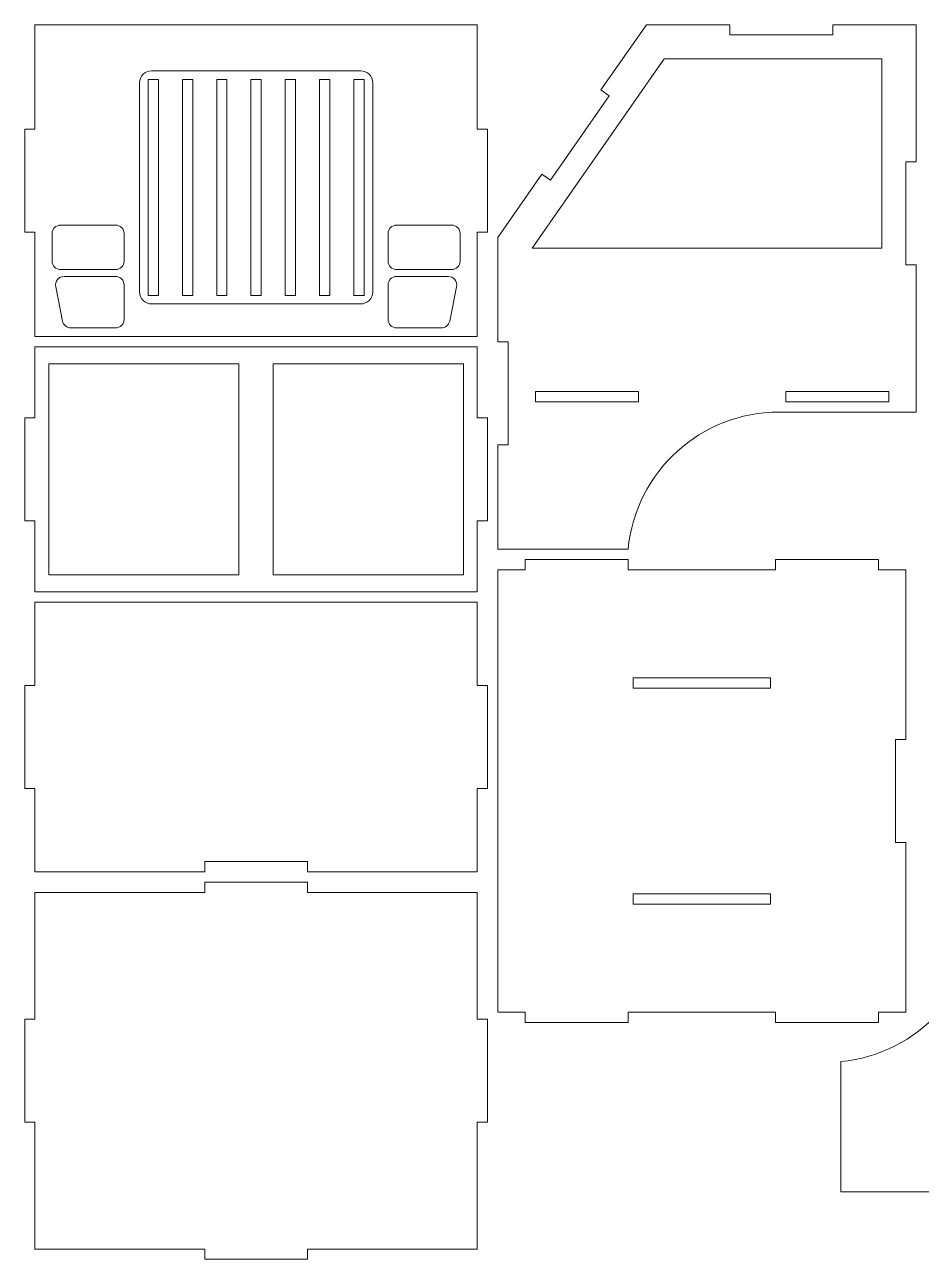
# Model space of a CAD drawing. Header units: millimetres. Extents: x -552 to 552, y -324 to 324.
# Drawn here: x -545.5 to -284, y -41.8 to 318.3 of the extents above; entities that cross this region are included whole.
import ezdxf

# ---------------------------------------------------------------- set-up
doc = ezdxf.new("R2010")
doc.units = ezdxf.units.MM
doc.header["$MEASUREMENT"] = 0
doc.layers.add('Camada 1', color=7, linetype='Continuous')

msp = doc.modelspace()

# ---------------------------------------------------------------- linework, layer by layer
at = {"layer": 'Camada 1', "color": 250, "lineweight": 20}
for points, knots in [([(-545.5473, 287.8521), (-545.5473, 287.8521), (-545.5473, 257.8521), (-545.5473, 257.8521), (-545.5473, 257.8521), (-545.5473, 257.8521), (-542.5473, 257.8521), (-542.5473, 257.8521), (-542.5473, 257.8521), (-542.5473, 257.8521), (-542.5473, 227.3801), (-542.5473, 227.3801), (-542.5473, 227.3801), (-542.5473, 227.3801), (-413.5473, 227.3801), (-413.5473, 227.3801), (-413.5473, 227.3801), (-413.5473, 227.3801), (-413.5473, 257.8521), (-413.5473, 257.8521), (-413.5473, 257.8521), (-413.5473, 257.8521), (-410.5473, 257.8521), (-410.5473, 257.8521), (-410.5473, 257.8521), (-410.5473, 257.8521), (-410.5473, 287.8521), (-410.5473, 287.8521), (-410.5473, 287.8521), (-410.5473, 287.8521), (-413.5473, 287.8521), (-413.5473, 287.8521), (-413.5473, 287.8521), (-413.5473, 287.8521), (-413.5473, 318.3241), (-413.5473, 318.3241), (-413.5473, 318.3241), (-413.5473, 318.3241), (-542.5473, 318.3241), (-542.5473, 318.3241), (-542.5473, 318.3241), (-542.5473, 318.3241), (-542.5473, 287.8521), (-542.5473, 287.8521), (-542.5473, 287.8521), (-542.5473, 287.8521), (-545.5473, 287.8521), (-545.5473, 287.8521)], [0, 0, 0, 0, 0.07692308, 0.07692308, 0.07692308, 0.07692308, 0.15384615, 0.15384615, 0.15384615, 0.15384615, 0.23076923, 0.23076923, 0.23076923, 0.23076923, 0.30769231, 0.30769231, 0.30769231, 0.30769231, 0.38461538, 0.38461538, 0.38461538, 0.38461538, 0.46153846, 0.46153846, 0.46153846, 0.46153846, 0.53846154, 0.53846154, 0.53846154, 0.53846154, 0.61538462, 0.61538462, 0.61538462, 0.61538462, 0.69230769, 0.69230769, 0.69230769, 0.69230769, 0.76923077, 0.76923077, 0.76923077, 0.76923077, 0.84615385, 0.84615385, 0.84615385, 0.84615385, 1, 1, 1, 1]), ([(-309.8769, 315.3241), (-309.8769, 315.3241), (-339.8769, 315.3241), (-339.8769, 315.3241), (-339.8769, 315.3241), (-339.8769, 315.3241), (-339.8769, 318.3241), (-339.8769, 318.3241), (-339.8769, 318.3241), (-339.8769, 318.3241), (-364.2065, 318.3241), (-364.2065, 318.3241), (-364.2065, 318.3241), (-364.2065, 318.3241), (-377.5005, 299.2896), (-377.5005, 299.2896), (-377.5005, 299.2896), (-377.5005, 299.2896), (-375.0409, 297.5719), (-375.0409, 297.5719), (-375.0409, 297.5719), (-375.0409, 297.5719), (-392.2186, 272.9766), (-392.2186, 272.9766), (-392.2186, 272.9766), (-392.2186, 272.9766), (-394.6781, 274.6943), (-394.6781, 274.6943), (-394.6781, 274.6943), (-394.6781, 274.6943), (-407.5473, 256.268), (-407.5473, 256.268), (-407.5473, 256.268), (-407.5473, 256.268), (-407.5473, 225.7961), (-407.5473, 225.7961), (-407.5473, 225.7961), (-407.5473, 225.7961), (-404.5473, 225.7961), (-404.5473, 225.7961), (-404.5473, 225.7961), (-404.5473, 225.7961), (-404.5473, 195.7961), (-404.5473, 195.7961), (-404.5473, 195.7961), (-404.5473, 195.7961), (-407.5473, 195.7961), (-407.5473, 195.7961), (-407.5473, 195.7961), (-407.5473, 195.7961), (-407.5473, 165.3241), (-407.5473, 165.3241), (-407.5473, 165.3241), (-407.5473, 165.3241), (-369.5473, 165.3241), (-369.5473, 165.3241), (-369.5473, 165.3241), (-367.3823, 188.005), (-348.3313, 205.3241), (-325.5473, 205.3241), (-325.5473, 205.3241), (-325.5473, 205.3241), (-285.5473, 205.3241), (-285.5473, 205.3241), (-285.5473, 205.3241), (-285.5473, 205.3241), (-285.5473, 248.3241), (-285.5473, 248.3241), (-285.5473, 248.3241), (-285.5473, 248.3241), (-288.5473, 248.3241), (-288.5473, 248.3241), (-288.5473, 248.3241), (-288.5473, 248.3241), (-288.5473, 278.3241), (-288.5473, 278.3241), (-288.5473, 278.3241), (-288.5473, 278.3241), (-285.5473, 278.3241), (-285.5473, 278.3241), (-285.5473, 278.3241), (-285.5473, 278.3241), (-285.5473, 318.3241), (-285.5473, 318.3241), (-285.5473, 318.3241), (-285.5473, 318.3241), (-309.8769, 318.3241), (-309.8769, 318.3241), (-309.8769, 318.3241), (-309.8769, 318.3241), (-309.8769, 315.3241), (-309.8769, 315.3241)], [0, 0, 0, 0, 0.04166667, 0.04166667, 0.04166667, 0.04166667, 0.08333333, 0.08333333, 0.08333333, 0.08333333, 0.125, 0.125, 0.125, 0.125, 0.16666667, 0.16666667, 0.16666667, 0.16666667, 0.20833333, 0.20833333, 0.20833333, 0.20833333, 0.25, 0.25, 0.25, 0.25, 0.29166667, 0.29166667, 0.29166667, 0.29166667, 0.33333333, 0.33333333, 0.33333333, 0.33333333, 0.375, 0.375, 0.375, 0.375, 0.41666667, 0.41666667, 0.41666667, 0.41666667, 0.45833333, 0.45833333, 0.45833333, 0.45833333, 0.5, 0.5, 0.5, 0.5, 0.54166667, 0.54166667, 0.54166667, 0.54166667, 0.58333333, 0.58333333, 0.58333333, 0.58333333, 0.625, 0.625, 0.625, 0.625, 0.66666667, 0.66666667, 0.66666667, 0.66666667, 0.70833333, 0.70833333, 0.70833333, 0.70833333, 0.75, 0.75, 0.75, 0.75, 0.79166667, 0.79166667, 0.79166667, 0.79166667, 0.83333333, 0.83333333, 0.83333333, 0.83333333, 0.875, 0.875, 0.875, 0.875, 0.91666667, 0.91666667, 0.91666667, 0.91666667, 1, 1, 1, 1]), ([(-295.5473, 253.1216), (-295.5473, 253.1216), (-397.5473, 253.1216), (-397.5473, 253.1216), (-397.5473, 253.1216), (-397.5473, 253.1216), (-358.9932, 308.3241), (-358.9932, 308.3241), (-358.9932, 308.3241), (-358.9932, 308.3241), (-295.5473, 308.3241), (-295.5473, 308.3241), (-295.5473, 308.3241), (-295.5473, 308.3241), (-295.5473, 253.1216), (-295.5473, 253.1216)], [0, 0, 0, 0, 0.2, 0.2, 0.2, 0.2, 0.4, 0.4, 0.4, 0.4, 0.6, 0.6, 0.6, 0.6, 1, 1, 1, 1]), ([(-506.5473, 302.3801), (-506.5473, 302.3801), (-506.5473, 239.3801), (-506.5473, 239.3801), (-506.5473, 239.3801), (-506.5473, 239.3801), (-509.5473, 239.3801), (-509.5473, 239.3801), (-509.5473, 239.3801), (-509.5473, 239.3801), (-509.5473, 302.3801), (-509.5473, 302.3801), (-509.5473, 302.3801), (-509.5473, 302.3801), (-506.5473, 302.3801), (-506.5473, 302.3801)], [0, 0, 0, 0, 0.2, 0.2, 0.2, 0.2, 0.4, 0.4, 0.4, 0.4, 0.6, 0.6, 0.6, 0.6, 1, 1, 1, 1]), ([(-499.5473, 239.3801), (-499.5473, 239.3801), (-499.5473, 302.3801), (-499.5473, 302.3801), (-499.5473, 302.3801), (-499.5473, 302.3801), (-496.5473, 302.3801), (-496.5473, 302.3801), (-496.5473, 302.3801), (-496.5473, 302.3801), (-496.5473, 239.3801), (-496.5473, 239.3801), (-496.5473, 239.3801), (-496.5473, 239.3801), (-499.5473, 239.3801), (-499.5473, 239.3801)], [0, 0, 0, 0, 0.2, 0.2, 0.2, 0.2, 0.4, 0.4, 0.4, 0.4, 0.6, 0.6, 0.6, 0.6, 1, 1, 1, 1]), ([(-489.5473, 239.3801), (-489.5473, 239.3801), (-489.5473, 302.3801), (-489.5473, 302.3801), (-489.5473, 302.3801), (-489.5473, 302.3801), (-486.5473, 302.3801), (-486.5473, 302.3801), (-486.5473, 302.3801), (-486.5473, 302.3801), (-486.5473, 239.3801), (-486.5473, 239.3801), (-486.5473, 239.3801), (-486.5473, 239.3801), (-489.5473, 239.3801), (-489.5473, 239.3801)], [0, 0, 0, 0, 0.2, 0.2, 0.2, 0.2, 0.4, 0.4, 0.4, 0.4, 0.6, 0.6, 0.6, 0.6, 1, 1, 1, 1]), ([(-479.5473, 239.3801), (-479.5473, 239.3801), (-479.5473, 302.3801), (-479.5473, 302.3801), (-479.5473, 302.3801), (-479.5473, 302.3801), (-476.5473, 302.3801), (-476.5473, 302.3801), (-476.5473, 302.3801), (-476.5473, 302.3801), (-476.5473, 239.3801), (-476.5473, 239.3801), (-476.5473, 239.3801), (-476.5473, 239.3801), (-479.5473, 239.3801), (-479.5473, 239.3801)], [0, 0, 0, 0, 0.2, 0.2, 0.2, 0.2, 0.4, 0.4, 0.4, 0.4, 0.6, 0.6, 0.6, 0.6, 1, 1, 1, 1]), ([(-469.5473, 239.3801), (-469.5473, 239.3801), (-469.5473, 302.3801), (-469.5473, 302.3801), (-469.5473, 302.3801), (-469.5473, 302.3801), (-466.5473, 302.3801), (-466.5473, 302.3801), (-466.5473, 302.3801), (-466.5473, 302.3801), (-466.5473, 239.3801), (-466.5473, 239.3801), (-466.5473, 239.3801), (-466.5473, 239.3801), (-469.5473, 239.3801), (-469.5473, 239.3801)], [0, 0, 0, 0, 0.2, 0.2, 0.2, 0.2, 0.4, 0.4, 0.4, 0.4, 0.6, 0.6, 0.6, 0.6, 1, 1, 1, 1]), ([(-459.5473, 239.3801), (-459.5473, 239.3801), (-459.5473, 302.3801), (-459.5473, 302.3801), (-459.5473, 302.3801), (-459.5473, 302.3801), (-456.5473, 302.3801), (-456.5473, 302.3801), (-456.5473, 302.3801), (-456.5473, 302.3801), (-456.5473, 239.3801), (-456.5473, 239.3801), (-456.5473, 239.3801), (-456.5473, 239.3801), (-459.5473, 239.3801), (-459.5473, 239.3801)], [0, 0, 0, 0, 0.2, 0.2, 0.2, 0.2, 0.4, 0.4, 0.4, 0.4, 0.6, 0.6, 0.6, 0.6, 1, 1, 1, 1]), ([(-449.5473, 239.3801), (-449.5473, 239.3801), (-449.5473, 302.3801), (-449.5473, 302.3801), (-449.5473, 302.3801), (-449.5473, 302.3801), (-446.5473, 302.3801), (-446.5473, 302.3801), (-446.5473, 302.3801), (-446.5473, 302.3801), (-446.5473, 239.3801), (-446.5473, 239.3801), (-446.5473, 239.3801), (-446.5473, 239.3801), (-449.5473, 239.3801), (-449.5473, 239.3801)], [0, 0, 0, 0, 0.2, 0.2, 0.2, 0.2, 0.4, 0.4, 0.4, 0.4, 0.6, 0.6, 0.6, 0.6, 1, 1, 1, 1]), ([(-413.5473, 152.8647), (-413.5473, 152.8647), (-413.5473, 173.6224), (-413.5473, 173.6224), (-413.5473, 173.6224), (-413.5473, 173.6224), (-410.5473, 173.6224), (-410.5473, 173.6224), (-410.5473, 173.6224), (-410.5473, 173.6224), (-410.5473, 203.6224), (-410.5473, 203.6224), (-410.5473, 203.6224), (-410.5473, 203.6224), (-413.5473, 203.6224), (-413.5473, 203.6224), (-413.5473, 203.6224), (-413.5473, 203.6224), (-413.5473, 224.3801), (-413.5473, 224.3801), (-413.5473, 224.3801), (-413.5473, 224.3801), (-542.5473, 224.3801), (-542.5473, 224.3801), (-542.5473, 224.3801), (-542.5473, 224.3801), (-542.5473, 203.6224), (-542.5473, 203.6224), (-542.5473, 203.6224), (-542.5473, 203.6224), (-545.5473, 203.6224), (-545.5473, 203.6224), (-545.5473, 203.6224), (-545.5473, 203.6224), (-545.5473, 173.6224), (-545.5473, 173.6224), (-545.5473, 173.6224), (-545.5473, 173.6224), (-542.5473, 173.6224), (-542.5473, 173.6224), (-542.5473, 173.6224), (-542.5473, 173.6224), (-542.5473, 152.8647), (-542.5473, 152.8647), (-542.5473, 152.8647), (-542.5473, 152.8647), (-413.5473, 152.8647), (-413.5473, 152.8647)], [0, 0, 0, 0, 0.07692308, 0.07692308, 0.07692308, 0.07692308, 0.15384615, 0.15384615, 0.15384615, 0.15384615, 0.23076923, 0.23076923, 0.23076923, 0.23076923, 0.30769231, 0.30769231, 0.30769231, 0.30769231, 0.38461538, 0.38461538, 0.38461538, 0.38461538, 0.46153846, 0.46153846, 0.46153846, 0.46153846, 0.53846154, 0.53846154, 0.53846154, 0.53846154, 0.61538462, 0.61538462, 0.61538462, 0.61538462, 0.69230769, 0.69230769, 0.69230769, 0.69230769, 0.76923077, 0.76923077, 0.76923077, 0.76923077, 0.84615385, 0.84615385, 0.84615385, 0.84615385, 1, 1, 1, 1]), ([(-483.0473, 219.3801), (-483.0473, 219.3801), (-483.0473, 157.8647), (-483.0473, 157.8647), (-483.0473, 157.8647), (-483.0473, 157.8647), (-538.5473, 157.8647), (-538.5473, 157.8647), (-538.5473, 157.8647), (-538.5473, 157.8647), (-538.5473, 219.3801), (-538.5473, 219.3801), (-538.5473, 219.3801), (-538.5473, 219.3801), (-483.0473, 219.3801), (-483.0473, 219.3801)], [0, 0, 0, 0, 0.2, 0.2, 0.2, 0.2, 0.4, 0.4, 0.4, 0.4, 0.6, 0.6, 0.6, 0.6, 1, 1, 1, 1]), ([(-473.0473, 157.8647), (-473.0473, 157.8647), (-473.0473, 219.3801), (-473.0473, 219.3801), (-473.0473, 219.3801), (-473.0473, 219.3801), (-417.5473, 219.3801), (-417.5473, 219.3801), (-417.5473, 219.3801), (-417.5473, 219.3801), (-417.5473, 157.8647), (-417.5473, 157.8647), (-417.5473, 157.8647), (-417.5473, 157.8647), (-473.0473, 157.8647), (-473.0473, 157.8647)], [0, 0, 0, 0, 0.2, 0.2, 0.2, 0.2, 0.4, 0.4, 0.4, 0.4, 0.6, 0.6, 0.6, 0.6, 1, 1, 1, 1]), ([(-396.5473, 211.3241), (-396.5473, 211.3241), (-366.5473, 211.3241), (-366.5473, 211.3241), (-366.5473, 211.3241), (-366.5473, 211.3241), (-366.5473, 208.3241), (-366.5473, 208.3241), (-366.5473, 208.3241), (-366.5473, 208.3241), (-396.5473, 208.3241), (-396.5473, 208.3241), (-396.5473, 208.3241), (-396.5473, 208.3241), (-396.5473, 211.3241), (-396.5473, 211.3241)], [0, 0, 0, 0, 0.2, 0.2, 0.2, 0.2, 0.4, 0.4, 0.4, 0.4, 0.6, 0.6, 0.6, 0.6, 1, 1, 1, 1]), ([(-323.5473, 211.3241), (-323.5473, 211.3241), (-293.5473, 211.3241), (-293.5473, 211.3241), (-293.5473, 211.3241), (-293.5473, 211.3241), (-293.5473, 208.3241), (-293.5473, 208.3241), (-293.5473, 208.3241), (-293.5473, 208.3241), (-323.5473, 208.3241), (-323.5473, 208.3241), (-323.5473, 208.3241), (-323.5473, 208.3241), (-323.5473, 211.3241), (-323.5473, 211.3241)], [0, 0, 0, 0, 0.2, 0.2, 0.2, 0.2, 0.4, 0.4, 0.4, 0.4, 0.6, 0.6, 0.6, 0.6, 1, 1, 1, 1]), ([(-296.5473, 30.3241), (-296.5473, 30.3241), (-288.5473, 30.3241), (-288.5473, 30.3241), (-288.5473, 30.3241), (-288.5473, 30.3241), (-288.5473, 79.8241), (-288.5473, 79.8241), (-288.5473, 79.8241), (-288.5473, 79.8241), (-291.5473, 79.8241), (-291.5473, 79.8241), (-291.5473, 79.8241), (-291.5473, 79.8241), (-291.5473, 109.8241), (-291.5473, 109.8241), (-291.5473, 109.8241), (-291.5473, 109.8241), (-288.5473, 109.8241), (-288.5473, 109.8241), (-288.5473, 109.8241), (-288.5473, 109.8241), (-288.5473, 159.3241), (-288.5473, 159.3241), (-288.5473, 159.3241), (-288.5473, 159.3241), (-296.5473, 159.3241), (-296.5473, 159.3241), (-296.5473, 159.3241), (-296.5473, 159.3241), (-296.5473, 162.3241), (-296.5473, 162.3241), (-296.5473, 162.3241), (-296.5473, 162.3241), (-326.5473, 162.3241), (-326.5473, 162.3241), (-326.5473, 162.3241), (-326.5473, 162.3241), (-326.5473, 159.3241), (-326.5473, 159.3241), (-326.5473, 159.3241), (-326.5473, 159.3241), (-369.5473, 159.3241), (-369.5473, 159.3241), (-369.5473, 159.3241), (-369.5473, 159.3241), (-369.5473, 162.3241), (-369.5473, 162.3241), (-369.5473, 162.3241), (-369.5473, 162.3241), (-399.5473, 162.3241), (-399.5473, 162.3241), (-399.5473, 162.3241), (-399.5473, 162.3241), (-399.5473, 159.3241), (-399.5473, 159.3241), (-399.5473, 159.3241), (-399.5473, 159.3241), (-407.5473, 159.3241), (-407.5473, 159.3241), (-407.5473, 159.3241), (-407.5473, 159.3241), (-407.5473, 30.3241), (-407.5473, 30.3241), (-407.5473, 30.3241), (-407.5473, 30.3241), (-399.5473, 30.3241), (-399.5473, 30.3241), (-399.5473, 30.3241), (-399.5473, 30.3241), (-399.5473, 27.3241), (-399.5473, 27.3241), (-399.5473, 27.3241), (-399.5473, 27.3241), (-369.5473, 27.3241), (-369.5473, 27.3241), (-369.5473, 27.3241), (-369.5473, 27.3241), (-369.5473, 30.3241), (-369.5473, 30.3241), (-369.5473, 30.3241), (-369.5473, 30.3241), (-326.5473, 30.3241), (-326.5473, 30.3241), (-326.5473, 30.3241), (-326.5473, 30.3241), (-326.5473, 27.3241), (-326.5473, 27.3241), (-326.5473, 27.3241), (-326.5473, 27.3241), (-296.5473, 27.3241), (-296.5473, 27.3241), (-296.5473, 27.3241), (-296.5473, 27.3241), (-296.5473, 30.3241), (-296.5473, 30.3241)], [0, 0, 0, 0, 0.04, 0.04, 0.04, 0.04, 0.08, 0.08, 0.08, 0.08, 0.12, 0.12, 0.12, 0.12, 0.16, 0.16, 0.16, 0.16, 0.2, 0.2, 0.2, 0.2, 0.24, 0.24, 0.24, 0.24, 0.28, 0.28, 0.28, 0.28, 0.32, 0.32, 0.32, 0.32, 0.36, 0.36, 0.36, 0.36, 0.4, 0.4, 0.4, 0.4, 0.44, 0.44, 0.44, 0.44, 0.48, 0.48, 0.48, 0.48, 0.52, 0.52, 0.52, 0.52, 0.56, 0.56, 0.56, 0.56, 0.6, 0.6, 0.6, 0.6, 0.64, 0.64, 0.64, 0.64, 0.68, 0.68, 0.68, 0.68, 0.72, 0.72, 0.72, 0.72, 0.76, 0.76, 0.76, 0.76, 0.8, 0.8, 0.8, 0.8, 0.84, 0.84, 0.84, 0.84, 0.88, 0.88, 0.88, 0.88, 0.92, 0.92, 0.92, 0.92, 1, 1, 1, 1]), ([(-413.5473, 149.8647), (-413.5473, 149.8647), (-542.5473, 149.8647), (-542.5473, 149.8647), (-542.5473, 149.8647), (-542.5473, 149.8647), (-542.5473, 125.5351), (-542.5473, 125.5351), (-542.5473, 125.5351), (-542.5473, 125.5351), (-545.5473, 125.5351), (-545.5473, 125.5351), (-545.5473, 125.5351), (-545.5473, 125.5351), (-545.5473, 95.5351), (-545.5473, 95.5351), (-545.5473, 95.5351), (-545.5473, 95.5351), (-542.5473, 95.5351), (-542.5473, 95.5351), (-542.5473, 95.5351), (-542.5473, 95.5351), (-542.5473, 71.2055), (-542.5473, 71.2055), (-542.5473, 71.2055), (-542.5473, 71.2055), (-493.0473, 71.2055), (-493.0473, 71.2055), (-493.0473, 71.2055), (-493.0473, 71.2055), (-493.0473, 74.2055), (-493.0473, 74.2055), (-493.0473, 74.2055), (-493.0473, 74.2055), (-463.0473, 74.2055), (-463.0473, 74.2055), (-463.0473, 74.2055), (-463.0473, 74.2055), (-463.0473, 71.2055), (-463.0473, 71.2055), (-463.0473, 71.2055), (-463.0473, 71.2055), (-413.5473, 71.2055), (-413.5473, 71.2055), (-413.5473, 71.2055), (-413.5473, 71.2055), (-413.5473, 95.5351), (-413.5473, 95.5351), (-413.5473, 95.5351), (-413.5473, 95.5351), (-410.5473, 95.5351), (-410.5473, 95.5351), (-410.5473, 95.5351), (-410.5473, 95.5351), (-410.5473, 125.5351), (-410.5473, 125.5351), (-410.5473, 125.5351), (-410.5473, 125.5351), (-413.5473, 125.5351), (-413.5473, 125.5351), (-413.5473, 125.5351), (-413.5473, 125.5351), (-413.5473, 149.8647), (-413.5473, 149.8647)], [0, 0, 0, 0, 0.05882353, 0.05882353, 0.05882353, 0.05882353, 0.11764706, 0.11764706, 0.11764706, 0.11764706, 0.17647059, 0.17647059, 0.17647059, 0.17647059, 0.23529412, 0.23529412, 0.23529412, 0.23529412, 0.29411765, 0.29411765, 0.29411765, 0.29411765, 0.35294118, 0.35294118, 0.35294118, 0.35294118, 0.41176471, 0.41176471, 0.41176471, 0.41176471, 0.47058824, 0.47058824, 0.47058824, 0.47058824, 0.52941176, 0.52941176, 0.52941176, 0.52941176, 0.58823529, 0.58823529, 0.58823529, 0.58823529, 0.64705882, 0.64705882, 0.64705882, 0.64705882, 0.70588235, 0.70588235, 0.70588235, 0.70588235, 0.76470588, 0.76470588, 0.76470588, 0.76470588, 0.82352941, 0.82352941, 0.82352941, 0.82352941, 0.88235294, 0.88235294, 0.88235294, 0.88235294, 1, 1, 1, 1]), ([(-328.0473, 124.8241), (-328.0473, 124.8241), (-368.0473, 124.8241), (-368.0473, 124.8241), (-368.0473, 124.8241), (-368.0473, 124.8241), (-368.0473, 127.8241), (-368.0473, 127.8241), (-368.0473, 127.8241), (-368.0473, 127.8241), (-328.0473, 127.8241), (-328.0473, 127.8241), (-328.0473, 127.8241), (-328.0473, 127.8241), (-328.0473, 124.8241), (-328.0473, 124.8241)], [0, 0, 0, 0, 0.2, 0.2, 0.2, 0.2, 0.4, 0.4, 0.4, 0.4, 0.6, 0.6, 0.6, 0.6, 1, 1, 1, 1]), ([(-157.5236, 75.5478), (-157.5236, 75.5478), (-157.5236, 45.5478), (-157.5236, 45.5478), (-157.5236, 45.5478), (-157.5236, 45.5478), (-154.5236, 45.5478), (-154.5236, 45.5478), (-154.5236, 45.5478), (-154.5236, 45.5478), (-154.5236, 21.2182), (-154.5236, 21.2182), (-154.5236, 21.2182), (-154.5236, 21.2182), (-173.5581, 7.9242), (-173.5581, 7.9242), (-173.5581, 7.9242), (-173.5581, 7.9242), (-175.2758, 10.3838), (-175.2758, 10.3838), (-175.2758, 10.3838), (-175.2758, 10.3838), (-199.8711, -6.7939), (-199.8711, -6.7939), (-199.8711, -6.7939), (-199.8711, -6.7939), (-198.1534, -9.2534), (-198.1534, -9.2534), (-198.1534, -9.2534), (-198.1534, -9.2534), (-216.5797, -22.1226), (-216.5797, -22.1226), (-216.5797, -22.1226), (-216.5797, -22.1226), (-247.0516, -22.1226), (-247.0516, -22.1226), (-247.0516, -22.1226), (-247.0516, -22.1226), (-247.0516, -19.1226), (-247.0516, -19.1226), (-247.0516, -19.1226), (-247.0516, -19.1226), (-277.0516, -19.1226), (-277.0516, -19.1226), (-277.0516, -19.1226), (-277.0516, -19.1226), (-277.0516, -22.1226), (-277.0516, -22.1226), (-277.0516, -22.1226), (-277.0516, -22.1226), (-307.5236, -22.1226), (-307.5236, -22.1226), (-307.5236, -22.1226), (-307.5236, -22.1226), (-307.5236, 15.8774), (-307.5236, 15.8774), (-307.5236, 15.8774), (-284.8427, 18.0424), (-267.5236, 37.0934), (-267.5236, 59.8774), (-267.5236, 59.8774), (-267.5236, 59.8774), (-267.5236, 99.8774), (-267.5236, 99.8774), (-267.5236, 99.8774), (-267.5236, 99.8774), (-224.5236, 99.8774), (-224.5236, 99.8774), (-224.5236, 99.8774), (-224.5236, 99.8774), (-224.5236, 96.8774), (-224.5236, 96.8774), (-224.5236, 96.8774), (-224.5236, 96.8774), (-194.5236, 96.8774), (-194.5236, 96.8774), (-194.5236, 96.8774), (-194.5236, 96.8774), (-194.5236, 99.8774), (-194.5236, 99.8774), (-194.5236, 99.8774), (-194.5236, 99.8774), (-154.5236, 99.8774), (-154.5236, 99.8774), (-154.5236, 99.8774), (-154.5236, 99.8774), (-154.5236, 75.5478), (-154.5236, 75.5478), (-154.5236, 75.5478), (-154.5236, 75.5478), (-157.5236, 75.5478), (-157.5236, 75.5478)], [0, 0, 0, 0, 0.04166667, 0.04166667, 0.04166667, 0.04166667, 0.08333333, 0.08333333, 0.08333333, 0.08333333, 0.125, 0.125, 0.125, 0.125, 0.16666667, 0.16666667, 0.16666667, 0.16666667, 0.20833333, 0.20833333, 0.20833333, 0.20833333, 0.25, 0.25, 0.25, 0.25, 0.29166667, 0.29166667, 0.29166667, 0.29166667, 0.33333333, 0.33333333, 0.33333333, 0.33333333, 0.375, 0.375, 0.375, 0.375, 0.41666667, 0.41666667, 0.41666667, 0.41666667, 0.45833333, 0.45833333, 0.45833333, 0.45833333, 0.5, 0.5, 0.5, 0.5, 0.54166667, 0.54166667, 0.54166667, 0.54166667, 0.58333333, 0.58333333, 0.58333333, 0.58333333, 0.625, 0.625, 0.625, 0.625, 0.66666667, 0.66666667, 0.66666667, 0.66666667, 0.70833333, 0.70833333, 0.70833333, 0.70833333, 0.75, 0.75, 0.75, 0.75, 0.79166667, 0.79166667, 0.79166667, 0.79166667, 0.83333333, 0.83333333, 0.83333333, 0.83333333, 0.875, 0.875, 0.875, 0.875, 0.91666667, 0.91666667, 0.91666667, 0.91666667, 1, 1, 1, 1]), ([(-413.5473, 65.2055), (-413.5473, 65.2055), (-463.0473, 65.2055), (-463.0473, 65.2055), (-463.0473, 65.2055), (-463.0473, 65.2055), (-463.0473, 68.2055), (-463.0473, 68.2055), (-463.0473, 68.2055), (-463.0473, 68.2055), (-493.0473, 68.2055), (-493.0473, 68.2055), (-493.0473, 68.2055), (-493.0473, 68.2055), (-493.0473, 65.2055), (-493.0473, 65.2055), (-493.0473, 65.2055), (-493.0473, 65.2055), (-542.5473, 65.2055), (-542.5473, 65.2055), (-542.5473, 65.2055), (-542.5473, 65.2055), (-542.5473, 28.2055), (-542.5473, 28.2055), (-542.5473, 28.2055), (-542.5473, 28.2055), (-545.5473, 28.2055), (-545.5473, 28.2055), (-545.5473, 28.2055), (-545.5473, 28.2055), (-545.5473, -1.7945), (-545.5473, -1.7945), (-545.5473, -1.7945), (-545.5473, -1.7945), (-542.5473, -1.7945), (-542.5473, -1.7945), (-542.5473, -1.7945), (-542.5473, -1.7945), (-542.5473, -38.7945), (-542.5473, -38.7945), (-542.5473, -38.7945), (-542.5473, -38.7945), (-493.0473, -38.7945), (-493.0473, -38.7945), (-493.0473, -38.7945), (-493.0473, -38.7945), (-493.0473, -41.7945), (-493.0473, -41.7945), (-493.0473, -41.7945), (-493.0473, -41.7945), (-463.0473, -41.7945), (-463.0473, -41.7945), (-463.0473, -41.7945), (-463.0473, -41.7945), (-463.0473, -38.7945), (-463.0473, -38.7945), (-463.0473, -38.7945), (-463.0473, -38.7945), (-413.5473, -38.7945), (-413.5473, -38.7945), (-413.5473, -38.7945), (-413.5473, -38.7945), (-413.5473, -1.7945), (-413.5473, -1.7945), (-413.5473, -1.7945), (-413.5473, -1.7945), (-410.5473, -1.7945), (-410.5473, -1.7945), (-410.5473, -1.7945), (-410.5473, -1.7945), (-410.5473, 28.2055), (-410.5473, 28.2055), (-410.5473, 28.2055), (-410.5473, 28.2055), (-413.5473, 28.2055), (-413.5473, 28.2055), (-413.5473, 28.2055), (-413.5473, 28.2055), (-413.5473, 65.2055), (-413.5473, 65.2055)], [0, 0, 0, 0, 0.04761905, 0.04761905, 0.04761905, 0.04761905, 0.0952381, 0.0952381, 0.0952381, 0.0952381, 0.14285714, 0.14285714, 0.14285714, 0.14285714, 0.19047619, 0.19047619, 0.19047619, 0.19047619, 0.23809524, 0.23809524, 0.23809524, 0.23809524, 0.28571429, 0.28571429, 0.28571429, 0.28571429, 0.33333333, 0.33333333, 0.33333333, 0.33333333, 0.38095238, 0.38095238, 0.38095238, 0.38095238, 0.42857143, 0.42857143, 0.42857143, 0.42857143, 0.47619048, 0.47619048, 0.47619048, 0.47619048, 0.52380952, 0.52380952, 0.52380952, 0.52380952, 0.57142857, 0.57142857, 0.57142857, 0.57142857, 0.61904762, 0.61904762, 0.61904762, 0.61904762, 0.66666667, 0.66666667, 0.66666667, 0.66666667, 0.71428571, 0.71428571, 0.71428571, 0.71428571, 0.76190476, 0.76190476, 0.76190476, 0.76190476, 0.80952381, 0.80952381, 0.80952381, 0.80952381, 0.85714286, 0.85714286, 0.85714286, 0.85714286, 0.9047619, 0.9047619, 0.9047619, 0.9047619, 1, 1, 1, 1]), ([(-368.0473, 64.8241), (-368.0473, 64.8241), (-328.0473, 64.8241), (-328.0473, 64.8241), (-328.0473, 64.8241), (-328.0473, 64.8241), (-328.0473, 61.8241), (-328.0473, 61.8241), (-328.0473, 61.8241), (-328.0473, 61.8241), (-368.0473, 61.8241), (-368.0473, 61.8241), (-368.0473, 61.8241), (-368.0473, 61.8241), (-368.0473, 64.8241), (-368.0473, 64.8241)], [0, 0, 0, 0, 0.2, 0.2, 0.2, 0.2, 0.4, 0.4, 0.4, 0.4, 0.6, 0.6, 0.6, 0.6, 1, 1, 1, 1])]:
    msp.add_open_spline(points, degree=3, knots=knots, dxfattribs=at)
at = {"layer": 'Camada 1', "color": 240, "lineweight": 20}
for points, knots in [([(-512.0473, 240.3801), (-512.0473, 240.3801), (-512.0473, 301.3802), (-512.0473, 301.3802), (-512.0473, 301.3802), (-512.0473, 303.3132), (-510.4803, 304.8801), (-508.5473, 304.8801), (-508.5473, 304.8801), (-508.5473, 304.8801), (-447.5473, 304.8801), (-447.5473, 304.8801), (-447.5473, 304.8801), (-446.619, 304.8801), (-445.7288, 304.5114), (-445.0724, 303.855), (-445.0724, 303.855), (-444.416, 303.1986), (-444.0473, 302.3084), (-444.0473, 301.3801), (-444.0473, 301.3801), (-444.0473, 301.3801), (-444.0473, 240.3801), (-444.0473, 240.3801), (-444.0473, 240.3801), (-444.0473, 239.4519), (-444.416, 238.5616), (-445.0724, 237.9053), (-445.0724, 237.9053), (-445.7288, 237.2489), (-446.619, 236.8801), (-447.5473, 236.8801), (-447.5473, 236.8801), (-447.5473, 236.8801), (-508.5473, 236.8801), (-508.5473, 236.8801), (-508.5473, 236.8801), (-509.4756, 236.8801), (-510.3658, 237.2489), (-511.0222, 237.9053), (-511.0222, 237.9053), (-511.6786, 238.5616), (-512.0473, 239.4519), (-512.0473, 240.3801)], [0, 0, 0, 0, 0.08333333, 0.08333333, 0.08333333, 0.08333333, 0.16666667, 0.16666667, 0.16666667, 0.16666667, 0.25, 0.25, 0.25, 0.25, 0.33333333, 0.33333333, 0.33333333, 0.33333333, 0.41666667, 0.41666667, 0.41666667, 0.41666667, 0.5, 0.5, 0.5, 0.5, 0.58333333, 0.58333333, 0.58333333, 0.58333333, 0.66666667, 0.66666667, 0.66666667, 0.66666667, 0.75, 0.75, 0.75, 0.75, 0.83333333, 0.83333333, 0.83333333, 0.83333333, 1, 1, 1, 1]), ([(-535.0473, 259.8801), (-535.0473, 259.8801), (-519.0473, 259.8801), (-519.0473, 259.8801), (-519.0473, 259.8801), (-518.3843, 259.8801), (-517.7484, 259.6168), (-517.2795, 259.1479), (-517.2795, 259.1479), (-516.8107, 258.6791), (-516.5473, 258.0432), (-516.5473, 257.3801), (-516.5473, 257.3801), (-516.5473, 257.3801), (-516.5473, 249.3801), (-516.5473, 249.3801), (-516.5473, 249.3801), (-516.5473, 248.7171), (-516.8107, 248.0812), (-517.2795, 247.6124), (-517.2795, 247.6124), (-517.7484, 247.1435), (-518.3843, 246.8801), (-519.0473, 246.8801), (-519.0473, 246.8801), (-519.0473, 246.8801), (-535.0473, 246.8801), (-535.0473, 246.8801), (-535.0473, 246.8801), (-535.7103, 246.8801), (-536.3462, 247.1435), (-536.8151, 247.6124), (-536.8151, 247.6124), (-537.2839, 248.0812), (-537.5473, 248.7171), (-537.5473, 249.3801), (-537.5473, 249.3801), (-537.5473, 249.3801), (-537.5473, 257.3802), (-537.5473, 257.3802), (-537.5473, 257.3802), (-537.5473, 258.7609), (-536.428, 259.8801), (-535.0473, 259.8801)], [0, 0, 0, 0, 0.08333333, 0.08333333, 0.08333333, 0.08333333, 0.16666667, 0.16666667, 0.16666667, 0.16666667, 0.25, 0.25, 0.25, 0.25, 0.33333333, 0.33333333, 0.33333333, 0.33333333, 0.41666667, 0.41666667, 0.41666667, 0.41666667, 0.5, 0.5, 0.5, 0.5, 0.58333333, 0.58333333, 0.58333333, 0.58333333, 0.66666667, 0.66666667, 0.66666667, 0.66666667, 0.75, 0.75, 0.75, 0.75, 0.83333333, 0.83333333, 0.83333333, 0.83333333, 1, 1, 1, 1]), ([(-439.5473, 249.3801), (-439.5473, 249.3801), (-439.5473, 257.3802), (-439.5473, 257.3802), (-439.5473, 257.3802), (-439.5473, 258.7609), (-438.428, 259.8801), (-437.0473, 259.8801), (-437.0473, 259.8801), (-437.0473, 259.8801), (-421.0473, 259.8801), (-421.0473, 259.8801), (-421.0473, 259.8801), (-420.3843, 259.8801), (-419.7484, 259.6168), (-419.2795, 259.1479), (-419.2795, 259.1479), (-418.8107, 258.6791), (-418.5473, 258.0432), (-418.5473, 257.3801), (-418.5473, 257.3801), (-418.5473, 257.3801), (-418.5473, 249.3801), (-418.5473, 249.3801), (-418.5473, 249.3801), (-418.5473, 248.7171), (-418.8107, 248.0812), (-419.2795, 247.6124), (-419.2795, 247.6124), (-419.7484, 247.1435), (-420.3843, 246.8801), (-421.0473, 246.8801), (-421.0473, 246.8801), (-421.0473, 246.8801), (-437.0473, 246.8801), (-437.0473, 246.8801), (-437.0473, 246.8801), (-437.7103, 246.8801), (-438.3462, 247.1435), (-438.8151, 247.6124), (-438.8151, 247.6124), (-439.2839, 248.0812), (-439.5473, 248.7171), (-439.5473, 249.3801)], [0, 0, 0, 0, 0.08333333, 0.08333333, 0.08333333, 0.08333333, 0.16666667, 0.16666667, 0.16666667, 0.16666667, 0.25, 0.25, 0.25, 0.25, 0.33333333, 0.33333333, 0.33333333, 0.33333333, 0.41666667, 0.41666667, 0.41666667, 0.41666667, 0.5, 0.5, 0.5, 0.5, 0.58333333, 0.58333333, 0.58333333, 0.58333333, 0.66666667, 0.66666667, 0.66666667, 0.66666667, 0.75, 0.75, 0.75, 0.75, 0.83333333, 0.83333333, 0.83333333, 0.83333333, 1, 1, 1, 1]), ([(-535.9807, 243.9651), (-535.5058, 244.5443), (-534.7963, 244.8801), (-534.0473, 244.8801), (-534.0473, 244.8801), (-534.0473, 244.8801), (-519.0473, 244.8801), (-519.0473, 244.8801), (-519.0473, 244.8801), (-518.3843, 244.8801), (-517.7484, 244.6168), (-517.2795, 244.1479), (-517.2795, 244.1479), (-516.8107, 243.6791), (-516.5473, 243.0432), (-516.5473, 242.3801), (-516.5473, 242.3801), (-516.5473, 242.3801), (-516.5473, 232.3801), (-516.5473, 232.3801), (-516.5473, 232.3801), (-516.5473, 231.7171), (-516.8107, 231.0812), (-517.2795, 230.6124), (-517.2795, 230.6124), (-517.7484, 230.1435), (-518.3843, 229.8801), (-519.0473, 229.8801), (-519.0473, 229.8801), (-519.0473, 229.8801), (-532.0473, 229.8801), (-532.0473, 229.8801), (-532.0473, 229.8801), (-533.239, 229.8801), (-534.265, 230.7213), (-534.4988, 231.8899), (-534.4988, 231.8899), (-534.4988, 231.8899), (-536.4988, 241.8899), (-536.4988, 241.8899), (-536.4988, 241.8899), (-536.6456, 242.6243), (-536.4555, 243.3859), (-535.9807, 243.9651)], [0, 0, 0, 0, 0.08333333, 0.08333333, 0.08333333, 0.08333333, 0.16666667, 0.16666667, 0.16666667, 0.16666667, 0.25, 0.25, 0.25, 0.25, 0.33333333, 0.33333333, 0.33333333, 0.33333333, 0.41666667, 0.41666667, 0.41666667, 0.41666667, 0.5, 0.5, 0.5, 0.5, 0.58333333, 0.58333333, 0.58333333, 0.58333333, 0.66666667, 0.66666667, 0.66666667, 0.66666667, 0.75, 0.75, 0.75, 0.75, 0.83333333, 0.83333333, 0.83333333, 0.83333333, 1, 1, 1, 1]), ([(-437.0473, 244.8801), (-437.0473, 244.8801), (-422.0473, 244.8801), (-422.0473, 244.8801), (-422.0473, 244.8801), (-421.2983, 244.8801), (-420.5888, 244.5443), (-420.1139, 243.9651), (-420.1139, 243.9651), (-419.6391, 243.3859), (-419.449, 242.6243), (-419.5958, 241.8899), (-419.5958, 241.8899), (-419.5958, 241.8899), (-421.5958, 231.8899), (-421.5958, 231.8899), (-421.5958, 231.8899), (-421.8296, 230.7213), (-422.8556, 229.8801), (-424.0473, 229.8801), (-424.0473, 229.8801), (-424.0473, 229.8801), (-437.0473, 229.8801), (-437.0473, 229.8801), (-437.0473, 229.8801), (-437.7103, 229.8801), (-438.3462, 230.1435), (-438.8151, 230.6124), (-438.8151, 230.6124), (-439.2839, 231.0812), (-439.5473, 231.7171), (-439.5473, 232.3801), (-439.5473, 232.3801), (-439.5473, 232.3801), (-439.5473, 242.3802), (-439.5473, 242.3802), (-439.5473, 242.3802), (-439.5473, 243.7609), (-438.428, 244.8801), (-437.0473, 244.8801)], [0, 0, 0, 0, 0.09090909, 0.09090909, 0.09090909, 0.09090909, 0.18181818, 0.18181818, 0.18181818, 0.18181818, 0.27272727, 0.27272727, 0.27272727, 0.27272727, 0.36363636, 0.36363636, 0.36363636, 0.36363636, 0.45454545, 0.45454545, 0.45454545, 0.45454545, 0.54545455, 0.54545455, 0.54545455, 0.54545455, 0.63636364, 0.63636364, 0.63636364, 0.63636364, 0.72727273, 0.72727273, 0.72727273, 0.72727273, 0.81818182, 0.81818182, 0.81818182, 0.81818182, 1, 1, 1, 1])]:
    msp.add_open_spline(points, degree=3, knots=knots, dxfattribs=at)

doc.saveas('drawing.dxf')
